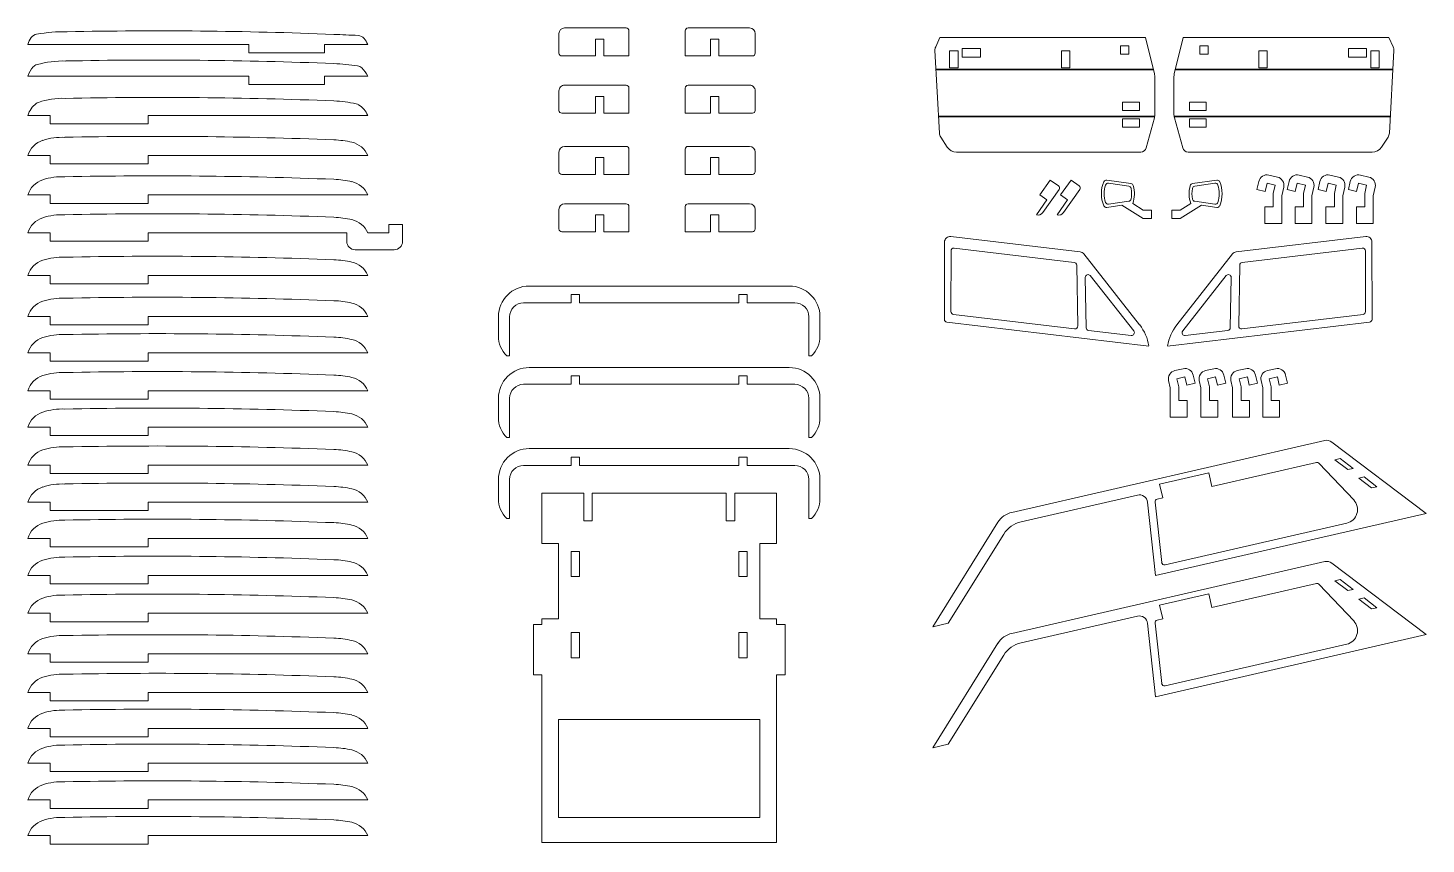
# Model space of a CAD drawing. Header units: millimetres. Extents: x 1593 to 2741, y -1858 to 567.
# Drawn here: x 2241.5 to 2741.5, y 270.4 to 562.2 of the extents above; entities that cross this region are included whole.
import ezdxf

# ---------------------------------------------------------------- set-up
doc = ezdxf.new("R2010")
doc.units = ezdxf.units.MM
doc.layers.add('CUTTING', color=5, linetype='Continuous')
doc.layers.add('ENGRAVING', color=1, linetype='Continuous')

msp = doc.modelspace()

# ---------------------------------------------------------------- linework, layer by layer
at = {"layer": 'CUTTING', "linetype": 'Continuous', "lineweight": 15}
for p, q in [((2431.38, 560.17), (2431.38, 553.17)), ((2455.38, 562.17), (2433.38, 562.17)), ((2456.38, 561.17), (2456.38, 552.17)), ((2476.54, 561.17), (2476.54, 552.17)), ((2477.54, 562.17), (2499.54, 562.17)), ((2501.54, 560.17), (2501.54, 553.17)), ((2241.47, 556.29), (2320.47, 556.29)), ((2320.47, 553.29), (2320.47, 556.29)), ((2347.47, 556.29), (2362.97, 556.29)), ((2347.47, 553.29), (2347.47, 556.29)), ((2447.38, 558.17), (2444.38, 558.17)), ((2444.38, 558.17), (2444.38, 552.17)), ((2447.38, 552.17), (2447.38, 558.17)), ((2485.54, 552.17), (2485.54, 558.17)), ((2485.54, 558.17), (2488.54, 558.17)), ((2488.54, 558.17), (2488.54, 552.17)), ((2566.09, 555.46), (2567.59, 558.79)), ((2567.59, 558.79), (2641.18, 558.79)), ((2632.18, 555.79), (2635.18, 555.79)), ((2632.18, 552.79), (2632.18, 555.79)), ((2635.18, 555.79), (2635.18, 552.79)), ((2644.34, 545.75), (2641.18, 558.79)), ((2651.43, 545.75), (2654.59, 558.79)), ((2728.18, 558.79), (2654.59, 558.79)), ((2663.59, 555.79), (2660.59, 555.79)), ((2660.59, 555.79), (2660.59, 552.79)), ((2663.59, 552.79), (2663.59, 555.79)), ((2729.68, 555.46), (2728.18, 558.79)), ((2320.47, 553.29), (2347.47, 553.29)), ((2432.38, 552.17), (2444.38, 552.17)), ((2447.38, 552.17), (2456.38, 552.17)), ((2485.54, 552.17), (2476.54, 552.17)), ((2500.54, 552.17), (2488.54, 552.17)), ((2567.42, 524.61), (2565.84, 554.07)), ((2571.09, 553.97), (2574.09, 553.97)), ((2571.09, 553.97), (2571.09, 547.97)), ((2574.09, 553.97), (2574.09, 547.97)), ((2582.09, 554.79), (2575.59, 554.79)), ((2575.59, 554.79), (2575.59, 551.79)), ((2575.59, 551.79), (2582.09, 551.79)), ((2582.09, 551.79), (2582.09, 554.79)), ((2611.09, 553.97), (2614.09, 553.97)), ((2611.09, 553.97), (2611.09, 547.97)), ((2614.09, 553.97), (2614.09, 547.97)), ((2635.18, 552.79), (2632.18, 552.79)), ((2660.59, 552.79), (2663.59, 552.79)), ((2684.68, 553.97), (2681.68, 553.97)), ((2681.68, 553.97), (2681.68, 547.97)), ((2684.68, 553.97), (2684.68, 547.97)), ((2713.68, 551.79), (2713.68, 554.79)), ((2713.68, 554.79), (2720.18, 554.79)), ((2720.18, 551.79), (2713.68, 551.79)), ((2720.18, 554.79), (2720.18, 551.79)), ((2724.68, 553.97), (2721.68, 553.97)), ((2721.68, 553.97), (2721.68, 547.97)), ((2724.68, 553.97), (2724.68, 547.97)), ((2728.36, 524.61), (2729.93, 554.07)), ((2571.09, 547.97), (2574.09, 547.97)), ((2611.09, 547.97), (2614.09, 547.97)), ((2684.68, 547.97), (2681.68, 547.97)), ((2724.68, 547.97), (2721.68, 547.97)), ((2241.47, 544.94), (2320.47, 544.94)), ((2320.47, 541.94), (2320.47, 544.94)), ((2320.47, 541.94), (2347.47, 541.94)), ((2347.47, 544.94), (2362.97, 544.94)), ((2347.47, 541.94), (2347.47, 544.94)), ((2455.38, 541.71), (2433.38, 541.71)), ((2456.38, 540.71), (2456.38, 531.71)), ((2476.54, 540.71), (2476.54, 531.71)), ((2477.54, 541.71), (2499.54, 541.71)), ((2644.48, 531.43), (2644.48, 544.56)), ((2651.29, 531.43), (2651.29, 544.56)), ((2431.38, 539.71), (2431.38, 532.71)), ((2447.38, 537.71), (2444.38, 537.71)), ((2444.38, 537.71), (2444.38, 531.71)), ((2447.38, 531.71), (2447.38, 537.71)), ((2485.54, 537.71), (2488.54, 537.71)), ((2485.54, 531.71), (2485.54, 537.71)), ((2488.54, 537.71), (2488.54, 531.71)), ((2501.54, 539.71), (2501.54, 532.71)), ((2632.93, 532.67), (2632.93, 535.67)), ((2632.93, 535.67), (2638.93, 535.67)), ((2638.93, 535.67), (2638.93, 532.67)), ((2656.84, 535.67), (2656.84, 532.67)), ((2662.84, 535.67), (2656.84, 535.67)), ((2662.84, 532.67), (2662.84, 535.67)), ((2241.47, 530.9), (2249.47, 530.9)), ((2249.47, 527.9), (2249.47, 530.9)), ((2284.47, 530.9), (2362.97, 530.9)), ((2284.47, 527.9), (2284.47, 530.9)), ((2432.38, 531.71), (2444.38, 531.71)), ((2447.38, 531.71), (2456.38, 531.71)), ((2485.54, 531.71), (2476.54, 531.71)), ((2500.54, 531.71), (2488.54, 531.71)), ((2638.93, 532.67), (2632.93, 532.67)), ((2641.35, 519.27), (2644.3, 530.09)), ((2654.42, 519.27), (2651.47, 530.09)), ((2656.84, 532.67), (2662.84, 532.67)), ((2249.47, 527.9), (2284.47, 527.9)), ((2632.93, 526.67), (2632.93, 529.67)), ((2632.93, 529.67), (2638.93, 529.67)), ((2638.93, 526.67), (2632.93, 526.67)), ((2638.93, 529.67), (2638.93, 526.67)), ((2656.84, 529.67), (2656.84, 526.67)), ((2662.84, 529.67), (2656.84, 529.67)), ((2656.84, 526.67), (2662.84, 526.67)), ((2662.84, 526.67), (2662.84, 529.67)), ((2570.24, 519.59), (2567.91, 523.11)), ((2725.53, 519.59), (2727.86, 523.11)), ((2241.47, 516.56), (2249.47, 516.56)), ((2249.47, 513.56), (2249.47, 516.56)), ((2284.47, 516.56), (2362.97, 516.56)), ((2284.47, 513.56), (2284.47, 516.56)), ((2431.38, 517.82), (2431.38, 510.82)), ((2455.38, 519.82), (2433.38, 519.82)), ((2447.38, 515.82), (2444.38, 515.82)), ((2444.38, 515.82), (2444.38, 509.82)), ((2447.38, 509.82), (2447.38, 515.82)), ((2456.38, 518.82), (2456.38, 509.82)), ((2476.54, 518.82), (2476.54, 509.82)), ((2477.54, 519.82), (2499.54, 519.82)), ((2485.54, 509.82), (2485.54, 515.82)), ((2485.54, 515.82), (2488.54, 515.82)), ((2488.54, 515.82), (2488.54, 509.82)), ((2501.54, 517.82), (2501.54, 510.82)), ((2573.57, 517.79), (2639.42, 517.79)), ((2722.2, 517.79), (2656.35, 517.79)), ((2249.47, 513.56), (2284.47, 513.56)), ((2432.38, 509.82), (2444.38, 509.82)), ((2447.38, 509.82), (2456.38, 509.82)), ((2485.54, 509.82), (2476.54, 509.82)), ((2500.54, 509.82), (2488.54, 509.82)), ((2607.09, 507.79), (2603.36, 502.47)), ((2609.96, 505.78), (2607.09, 507.79)), ((2614.5, 507.79), (2610.78, 502.47)), ((2617.37, 505.78), (2614.5, 507.79)), ((2627.29, 507.81), (2635.94, 506.51)), ((2666.58, 507.81), (2657.94, 506.51)), ((2681.66, 507.32), (2680.99, 504.39)), ((2683.91, 503.72), (2684.58, 506.65)), ((2684.58, 506.65), (2687.51, 505.98)), ((2688.3, 508.87), (2685.25, 509.57)), ((2687.51, 505.98), (2686.84, 503.05)), ((2689.84, 502.15), (2690.55, 505.28)), ((2692.46, 507.32), (2691.79, 504.39)), ((2694.71, 503.72), (2695.38, 506.65)), ((2695.38, 506.65), (2698.31, 505.98)), ((2699.1, 508.87), (2696.05, 509.57)), ((2698.31, 505.98), (2697.63, 503.05)), ((2700.63, 502.15), (2701.35, 505.28)), ((2703.49, 507.32), (2702.82, 504.39)), ((2705.74, 503.72), (2706.41, 506.65)), ((2706.41, 506.65), (2709.33, 505.98)), ((2710.13, 508.87), (2707.08, 509.57)), ((2709.33, 505.98), (2708.66, 503.05)), ((2711.66, 502.15), (2712.38, 505.28)), ((2714.38, 507.32), (2713.7, 504.39)), ((2716.63, 503.72), (2717.3, 506.65)), ((2717.3, 506.65), (2720.22, 505.98)), ((2721.02, 508.87), (2717.97, 509.57)), ((2720.22, 505.98), (2719.55, 503.05)), ((2722.55, 502.15), (2723.27, 505.28)), ((2241.47, 502.46), (2249.47, 502.46)), ((2249.47, 499.46), (2249.47, 502.46)), ((2284.47, 502.46), (2362.97, 502.46)), ((2284.47, 499.46), (2284.47, 502.46)), ((2605.82, 500.75), (2602.09, 495.42)), ((2603.36, 502.47), (2605.82, 500.75)), ((2610.2, 504.39), (2604.43, 496.15)), ((2613.23, 500.75), (2609.5, 495.42)), ((2610.78, 502.47), (2613.23, 500.75)), ((2617.62, 504.39), (2611.84, 496.15)), ((2680.99, 504.39), (2683.91, 503.72)), ((2686.84, 503.05), (2686.84, 498.22)), ((2689.84, 492.22), (2689.84, 502.15)), ((2691.79, 504.39), (2694.71, 503.72)), ((2697.63, 503.05), (2697.63, 498.22)), ((2700.63, 492.22), (2700.63, 502.15)), ((2702.82, 504.39), (2705.74, 503.72)), ((2708.66, 503.05), (2708.66, 498.22)), ((2711.66, 492.22), (2711.66, 502.15)), ((2713.7, 504.39), (2716.63, 503.72)), ((2719.55, 503.05), (2719.55, 498.22)), ((2722.55, 492.22), (2722.55, 502.15)), ((2249.47, 499.46), (2284.47, 499.46)), ((2431.38, 497.31), (2431.38, 490.31)), ((2433.38, 499.31), (2455.38, 499.31)), ((2447.38, 495.31), (2444.38, 495.31)), ((2444.38, 495.31), (2444.38, 489.31)), ((2447.38, 489.31), (2447.38, 495.31)), ((2456.38, 498.31), (2456.38, 489.31)), ((2476.54, 498.31), (2476.54, 489.31)), ((2499.54, 499.31), (2477.54, 499.31)), ((2485.54, 495.31), (2488.54, 495.31)), ((2485.54, 489.31), (2485.54, 495.31)), ((2488.54, 495.31), (2488.54, 489.31)), ((2501.54, 497.31), (2501.54, 490.31)), ((2632.68, 498.84), (2627.29, 498.03)), ((2640.32, 494.07), (2632.68, 498.84)), ((2636.55, 499.42), (2640.32, 497.07)), ((2640.32, 497.07), (2643.32, 497.07)), ((2643.32, 497.07), (2643.32, 494.07)), ((2650.56, 497.07), (2650.56, 494.07)), ((2653.56, 497.07), (2650.56, 497.07)), ((2657.32, 499.42), (2653.56, 497.07)), ((2653.56, 494.07), (2661.19, 498.84)), ((2661.19, 498.84), (2666.58, 498.03)), ((2686.84, 498.22), (2683.84, 498.22)), ((2683.84, 498.22), (2683.84, 492.22)), ((2697.63, 498.22), (2694.63, 498.22)), ((2694.63, 498.22), (2694.63, 492.22)), ((2708.66, 498.22), (2705.66, 498.22)), ((2705.66, 498.22), (2705.66, 492.22)), ((2719.55, 498.22), (2716.55, 498.22)), ((2716.55, 498.22), (2716.55, 492.22)), ((2370.47, 488.9), (2370.47, 491.9)), ((2370.47, 491.9), (2375.47, 491.9)), ((2375.47, 491.9), (2375.47, 485.9)), ((2643.32, 494.07), (2640.32, 494.07)), ((2650.56, 494.07), (2653.56, 494.07)), ((2683.84, 492.22), (2689.84, 492.22)), ((2694.63, 492.22), (2700.63, 492.22)), ((2705.66, 492.22), (2711.66, 492.22)), ((2716.55, 492.22), (2722.55, 492.22)), ((2241.47, 488.9), (2249.47, 488.9)), ((2249.47, 485.9), (2249.47, 488.9)), ((2249.47, 485.9), (2284.47, 485.9)), ((2284.47, 485.9), (2284.47, 488.9)), ((2284.47, 488.9), (2355.47, 488.9)), ((2355.47, 485.9), (2355.47, 488.9)), ((2362.97, 488.9), (2370.47, 488.9)), ((2432.38, 489.31), (2444.38, 489.31)), ((2447.38, 489.31), (2456.38, 489.31)), ((2485.54, 489.31), (2476.54, 489.31)), ((2500.54, 489.31), (2488.54, 489.31)), ((2569.26, 485.62), (2569.23, 458)), ((2571.49, 487.61), (2617.77, 482.14)), ((2719.87, 487.61), (2673.59, 482.14)), ((2722.1, 485.62), (2722.13, 458)), ((2372.47, 482.9), (2358.47, 482.9)), ((2571.56, 460.75), (2571.58, 482.45)), ((2572.69, 483.44), (2615.65, 478.36)), ((2619.11, 481.38), (2639.04, 456.01)), ((2672.25, 481.38), (2652.32, 456.01)), ((2718.67, 483.44), (2675.71, 478.36)), ((2719.8, 460.75), (2719.78, 482.45)), ((2616.53, 477.38), (2616.89, 455.64)), ((2674.83, 477.38), (2674.47, 455.64)), ((2241.47, 473.71), (2249.47, 473.71)), ((2249.47, 470.71), (2249.47, 473.71)), ((2249.47, 470.71), (2284.47, 470.71)), ((2284.47, 470.71), (2284.47, 473.71)), ((2284.47, 473.71), (2362.97, 473.71)), ((2619.9, 455.02), (2619.6, 473)), ((2621.39, 473.63), (2636.93, 453.85)), ((2669.97, 473.63), (2654.43, 453.85)), ((2671.46, 455.02), (2671.76, 473)), ((2513.72, 469.92), (2420.72, 469.92)), ((2435.72, 466.92), (2435.72, 463.92)), ((2438.72, 466.92), (2435.72, 466.92)), ((2438.72, 463.92), (2438.72, 466.92)), ((2495.72, 466.92), (2495.72, 463.92)), ((2498.72, 466.92), (2495.72, 466.92)), ((2498.72, 463.92), (2498.72, 466.92)), ((2418.72, 463.92), (2435.72, 463.92)), ((2438.72, 463.92), (2495.72, 463.92)), ((2498.72, 463.92), (2515.72, 463.92)), ((2241.47, 459.06), (2249.47, 459.06)), ((2249.47, 456.06), (2249.47, 459.06)), ((2249.47, 456.06), (2284.47, 456.06)), ((2284.47, 456.06), (2284.47, 459.06)), ((2284.47, 459.06), (2362.97, 459.06)), ((2409.72, 458.92), (2409.72, 452.06)), ((2413.72, 444.92), (2413.72, 458.92)), ((2520.72, 444.92), (2520.72, 458.92)), ((2524.72, 458.92), (2524.72, 452.06)), ((2570.12, 457.01), (2642.32, 448.47)), ((2615.77, 454.63), (2572.44, 459.76)), ((2721.24, 457.01), (2649.04, 448.47)), ((2675.59, 454.63), (2718.92, 459.76)), ((2636.02, 452.24), (2620.78, 454.04)), ((2655.34, 452.24), (2670.58, 454.04)), ((2241.47, 446.04), (2249.47, 446.04)), ((2249.47, 443.04), (2249.47, 446.04)), ((2284.47, 446.04), (2362.97, 446.04)), ((2284.47, 443.04), (2284.47, 446.04)), ((2249.47, 443.04), (2284.47, 443.04)), ((2412.72, 444.92), (2413.72, 444.92)), ((2513.72, 440.77), (2420.72, 440.77)), ((2521.72, 444.92), (2520.72, 444.92)), ((2651.66, 439.68), (2654.58, 440.35)), ((2662.62, 439.68), (2665.54, 440.35)), ((2673.95, 439.68), (2676.88, 440.35)), ((2684.7, 439.68), (2687.62, 440.35)), ((2438.72, 437.77), (2435.72, 437.77)), ((2435.72, 437.77), (2435.72, 434.77)), ((2438.72, 434.77), (2438.72, 437.77)), ((2498.72, 437.77), (2495.72, 437.77)), ((2495.72, 437.77), (2495.72, 434.77)), ((2498.72, 434.77), (2498.72, 437.77)), ((2650, 433.49), (2649.4, 436.09)), ((2655.25, 437.43), (2652.33, 436.76)), ((2652.33, 436.76), (2653, 433.83)), ((2655.92, 434.5), (2655.25, 437.43)), ((2658.85, 435.18), (2655.92, 434.5)), ((2658.18, 438.1), (2658.85, 435.18)), ((2660.96, 433.49), (2660.37, 436.09)), ((2666.21, 437.43), (2663.29, 436.76)), ((2663.29, 436.76), (2663.96, 433.83)), ((2666.88, 434.5), (2666.21, 437.43)), ((2669.81, 435.18), (2666.88, 434.5)), ((2669.14, 438.1), (2669.81, 435.18)), ((2672.29, 433.49), (2671.7, 436.09)), ((2677.55, 437.43), (2674.62, 436.76)), ((2674.62, 436.76), (2675.29, 433.83)), ((2678.22, 434.5), (2677.55, 437.43)), ((2681.14, 435.18), (2678.22, 434.5)), ((2680.47, 438.1), (2681.14, 435.18)), ((2683.04, 433.49), (2682.45, 436.09)), ((2688.3, 437.43), (2685.37, 436.76)), ((2685.37, 436.76), (2686.04, 433.83)), ((2688.97, 434.5), (2688.3, 437.43)), ((2691.89, 435.18), (2688.97, 434.5)), ((2691.22, 438.1), (2691.89, 435.18)), ((2241.47, 432.48), (2249.47, 432.48)), ((2249.47, 429.48), (2249.47, 432.48)), ((2284.47, 429.48), (2284.47, 432.48)), ((2284.47, 432.48), (2362.97, 432.48)), ((2418.72, 434.77), (2435.72, 434.77)), ((2438.72, 434.77), (2495.72, 434.77)), ((2498.72, 434.77), (2515.72, 434.77)), ((2650, 423), (2650, 433.49)), ((2653, 433.83), (2653, 429)), ((2660.96, 423), (2660.96, 433.49)), ((2663.96, 433.83), (2663.96, 429)), ((2672.29, 423), (2672.29, 433.49)), ((2675.29, 433.83), (2675.29, 429)), ((2683.04, 423), (2683.04, 433.49)), ((2686.04, 433.83), (2686.04, 429)), ((2249.47, 429.48), (2284.47, 429.48)), ((2409.72, 429.77), (2409.72, 422.92)), ((2413.72, 415.77), (2413.72, 429.77)), ((2520.72, 415.77), (2520.72, 429.77)), ((2524.72, 429.77), (2524.72, 422.92)), ((2653, 429), (2656, 429)), ((2656, 429), (2656, 423)), ((2663.96, 429), (2666.96, 429)), ((2666.96, 429), (2666.96, 423)), ((2675.29, 429), (2678.29, 429)), ((2678.29, 429), (2678.29, 423)), ((2686.04, 429), (2689.04, 429)), ((2689.04, 429), (2689.04, 423)), ((2656, 423), (2650, 423)), ((2666.96, 423), (2660.96, 423)), ((2678.29, 423), (2672.29, 423)), ((2689.04, 423), (2683.04, 423)), ((2241.47, 419.42), (2249.47, 419.42)), ((2249.47, 416.42), (2249.47, 419.42)), ((2249.47, 416.42), (2284.47, 416.42)), ((2284.47, 419.42), (2362.97, 419.42)), ((2284.47, 416.42), (2284.47, 419.42)), ((2412.72, 415.77), (2413.72, 415.77)), ((2521.72, 415.77), (2520.72, 415.77)), ((2513.72, 411.78), (2420.72, 411.78)), ((2705.29, 414.68), (2593.34, 389)), ((2707.78, 414.14), (2741.45, 388.55)), ((2241.47, 405.86), (2249.47, 405.86)), ((2249.47, 402.86), (2249.47, 405.86)), ((2284.47, 405.86), (2362.97, 405.86)), ((2284.47, 402.86), (2284.47, 405.86)), ((2418.72, 405.78), (2435.72, 405.78)), ((2438.72, 408.78), (2435.72, 408.78)), ((2435.72, 408.78), (2435.72, 405.78)), ((2438.72, 405.78), (2438.72, 408.78)), ((2438.72, 405.78), (2495.72, 405.78)), ((2498.72, 408.78), (2495.72, 408.78)), ((2495.72, 408.78), (2495.72, 405.78)), ((2498.72, 405.78), (2498.72, 408.78)), ((2498.72, 405.78), (2515.72, 405.78)), ((2702.27, 406.8), (2664.85, 398.22)), ((2715.59, 393.43), (2703.22, 406.52)), ((2249.47, 402.86), (2284.47, 402.86)), ((2409.72, 400.78), (2409.72, 393.93)), ((2413.72, 386.78), (2413.72, 400.78)), ((2520.72, 386.78), (2520.72, 400.78)), ((2524.72, 400.78), (2524.72, 393.93)), ((2663.73, 403.1), (2646.19, 399.07)), ((2664.85, 398.22), (2663.73, 403.1)), ((2425.22, 395.91), (2425.22, 377.91)), ((2440.22, 395.91), (2425.22, 395.91)), ((2440.22, 385.91), (2440.22, 395.91)), ((2443.22, 385.91), (2443.22, 395.91)), ((2491.22, 395.91), (2443.22, 395.91)), ((2491.22, 385.91), (2491.22, 395.91)), ((2494.22, 385.91), (2494.22, 395.91)), ((2494.22, 395.91), (2509.22, 395.91)), ((2509.22, 395.91), (2509.22, 377.91)), ((2638.22, 395.19), (2596.66, 385.66)), ((2646.19, 399.07), (2647.31, 394.2)), ((2241.47, 392.63), (2249.47, 392.63)), ((2249.47, 389.63), (2249.47, 392.63)), ((2284.47, 392.63), (2362.97, 392.63)), ((2284.47, 389.63), (2284.47, 392.63)), ((2644.73, 366.37), (2641.87, 392.59)), ((2644.56, 392.66), (2646.91, 371.09)), ((2647.31, 394.2), (2645.33, 393.74)), ((2249.47, 389.63), (2284.47, 389.63)), ((2412.72, 386.78), (2413.72, 386.78)), ((2443.22, 385.91), (2440.22, 385.91)), ((2491.22, 385.91), (2494.22, 385.91)), ((2521.72, 386.78), (2520.72, 386.78)), ((2565.02, 348.09), (2588.34, 385.44)), ((2741.45, 388.55), (2644.73, 366.37)), ((2648.13, 370.22), (2713.08, 385.12)), ((2590.42, 381.21), (2570.53, 349.35)), ((2241.47, 379.7), (2249.47, 379.7)), ((2249.47, 376.7), (2249.47, 379.7)), ((2249.47, 376.7), (2284.47, 376.7)), ((2284.47, 379.7), (2362.97, 379.7)), ((2284.47, 376.7), (2284.47, 379.7)), ((2431.22, 377.91), (2425.22, 377.91)), ((2431.22, 377.91), (2431.22, 350.91)), ((2435.72, 375.01), (2438.72, 375.01)), ((2435.72, 366.01), (2435.72, 375.01)), ((2438.72, 366.01), (2438.72, 375.01)), ((2498.72, 375.01), (2495.72, 375.01)), ((2495.72, 366.01), (2495.72, 375.01)), ((2498.72, 366.01), (2498.72, 375.01)), ((2503.22, 377.91), (2509.22, 377.91)), ((2503.22, 377.91), (2503.22, 350.91)), ((2705.29, 371.41), (2593.34, 345.73)), ((2707.78, 370.87), (2741.45, 345.28)), ((2241.47, 366.46), (2249.47, 366.46)), ((2249.47, 363.46), (2249.47, 366.46)), ((2284.47, 363.46), (2284.47, 366.46)), ((2284.47, 366.46), (2362.97, 366.46)), ((2435.72, 366.01), (2438.72, 366.01)), ((2498.72, 366.01), (2495.72, 366.01)), ((2284.47, 363.46), (2249.47, 363.46)), ((2702.27, 363.53), (2664.85, 354.95)), ((2715.59, 350.16), (2703.22, 363.24)), ((2663.73, 359.82), (2646.19, 355.8)), ((2646.19, 355.8), (2647.31, 350.93)), ((2664.85, 354.95), (2663.73, 359.82)), ((2241.47, 352.91), (2249.47, 352.91)), ((2249.47, 349.91), (2249.47, 352.91)), ((2284.47, 352.91), (2362.97, 352.91)), ((2284.47, 349.91), (2284.47, 352.91)), ((2431.22, 350.91), (2425.22, 350.91)), ((2425.22, 350.91), (2425.22, 348.91)), ((2503.22, 350.91), (2509.22, 350.91)), ((2509.22, 350.91), (2509.22, 348.91)), ((2638.22, 351.92), (2596.66, 342.39)), ((2647.31, 350.93), (2645.33, 350.47)), ((2284.47, 349.91), (2249.47, 349.91)), ((2422.22, 348.91), (2422.22, 330.91)), ((2422.22, 348.91), (2425.22, 348.91)), ((2435.72, 346.01), (2438.72, 346.01)), ((2435.72, 337.01), (2435.72, 346.01)), ((2438.72, 337.01), (2438.72, 346.01)), ((2498.72, 346.01), (2495.72, 346.01)), ((2495.72, 337.01), (2495.72, 346.01)), ((2498.72, 337.01), (2498.72, 346.01)), ((2512.22, 348.91), (2509.22, 348.91)), ((2512.22, 348.91), (2512.22, 330.91)), ((2570.53, 349.35), (2565.02, 348.09)), ((2644.73, 323.1), (2641.87, 349.32)), ((2644.56, 349.39), (2646.91, 327.82)), ((2741.45, 345.28), (2644.73, 323.1)), ((2565.02, 304.82), (2588.34, 342.17)), ((2648.13, 326.95), (2713.08, 341.85)), ((2241.47, 338.41), (2249.47, 338.41)), ((2249.47, 335.41), (2249.47, 338.41)), ((2284.47, 335.41), (2249.47, 335.41)), ((2284.47, 338.41), (2362.97, 338.41)), ((2284.47, 335.41), (2284.47, 338.41)), ((2435.72, 337.01), (2438.72, 337.01)), ((2498.72, 337.01), (2495.72, 337.01)), ((2590.42, 337.94), (2570.53, 306.08)), ((2422.22, 330.91), (2425.22, 330.91)), ((2425.22, 330.91), (2425.22, 270.91)), ((2512.22, 330.91), (2509.22, 330.91)), ((2509.22, 330.91), (2509.22, 270.91)), ((2241.47, 324.6), (2249.47, 324.6)), ((2249.47, 321.6), (2249.47, 324.6)), ((2284.47, 321.6), (2249.47, 321.6)), ((2284.47, 324.6), (2362.97, 324.6)), ((2284.47, 321.6), (2284.47, 324.6)), ((2241.47, 311.78), (2249.47, 311.78)), ((2249.47, 308.78), (2249.47, 311.78)), ((2284.47, 311.78), (2362.97, 311.78)), ((2284.47, 308.78), (2284.47, 311.78)), ((2431.22, 314.91), (2503.22, 314.91)), ((2431.22, 279.91), (2431.22, 314.91)), ((2503.22, 279.91), (2503.22, 314.91)), ((2284.47, 308.78), (2249.47, 308.78)), ((2570.53, 306.08), (2565.02, 304.82)), ((2241.47, 299.29), (2249.47, 299.29)), ((2249.47, 296.29), (2249.47, 299.29)), ((2284.47, 296.29), (2249.47, 296.29)), ((2284.47, 299.29), (2362.97, 299.29)), ((2284.47, 296.29), (2284.47, 299.29)), ((2241.47, 286.16), (2249.47, 286.16)), ((2249.47, 283.16), (2249.47, 286.16)), ((2284.47, 283.16), (2284.47, 286.16)), ((2284.47, 286.16), (2362.97, 286.16)), ((2284.47, 283.16), (2249.47, 283.16)), ((2431.22, 279.91), (2503.22, 279.91)), ((2241.47, 273.42), (2249.47, 273.42)), ((2249.47, 270.42), (2249.47, 273.42)), ((2284.47, 270.42), (2249.47, 270.42)), ((2284.47, 273.42), (2362.97, 273.42)), ((2284.47, 270.42), (2284.47, 273.42)), ((2425.22, 270.91), (2509.22, 270.91))]:
    msp.add_line(p, q, dxfattribs=at)
for centre, radius, start, end in [((2254.5, 504.21), 56.62, 88.9926, 100.1038), ((2287.65, -1040.87), 1602.01, 87.74042, 91.15031), ((2433.38, 560.17), 2, 90, 179.9998), ((2455.38, 561.17), 1, 0, 90), ((2477.54, 561.17), 1, 90, 179.9996), ((2499.54, 560.17), 2, 0.0005, 90), ((2249.17, 554.11), 8, 144.6659, 164.1485), ((2245.09, 557), 3, 100.1038, 144.6659), ((2327.77, -24.18), 584.53, 86.88396, 87.74042), ((2359.38, 556.49), 3, 40.4254, 86.884), ((2355.57, 553.25), 8, 22.3415, 40.4254), ((2568.83, 554.23), 3, 155.9089, 183.0671), ((2726.94, 554.23), 3, 356.9329, 24.0911), ((2254.02, 516.36), 34.01, 88.3638, 105.8829), ((2287.65, -1052.21), 1602.91, 87.74042, 91.16747), ((2432.38, 553.17), 1, 180.0006, 270), ((2500.54, 553.17), 1, 269.9999, 359.9999), ((2249.17, 542.76), 8, 136.6149, 164.1485), ((2245.53, 546.19), 3, 105.8829, 136.6149), ((2347.99, 476.84), 72.67, 80.9981, 87.7404), ((2358.89, 545.65), 3, 48.5094, 80.9981), ((2355.57, 541.9), 8, 22.3415, 48.5094), ((2639.4, 544.56), 5.08, 0, 13.604), ((2656.37, 544.56), 5.08, 166.396, 180), ((2433.38, 539.71), 2, 90, 180.0001), ((2455.38, 540.71), 1, 0.001, 90), ((2477.54, 540.71), 1, 90, 180.0003), ((2499.54, 539.71), 2, 359.9992, 90), ((2249.17, 528.71), 8, 126.2479, 164.1485), ((2246.21, 532.74), 3, 109.082, 126.2479), ((2253.85, 510.65), 26.38, 87.9831, 109.082), ((2287.65, -1066.26), 1603.61, 87.74042, 91.1745), ((2349.15, 492.37), 43.77, 77.2116, 87.7404), ((2358.18, 532.12), 3, 58.6299, 77.2116), ((2355.57, 527.85), 8, 22.3415, 58.6299), ((2432.38, 532.71), 1, 179.9999, 270), ((2500.54, 532.71), 1, 270, 0), ((2639.4, 531.43), 5.08, 344.7443, 0), ((2656.37, 531.43), 5.08, 180, 195.2557), ((2249.17, 514.38), 8, 107.6433, 164.1485), ((2253.78, 499.87), 23.22, 87.7732, 107.6433), ((2287.65, -1080.59), 1604.01, 87.74042, 91.17769), ((2349.48, 486.3), 35.9, 77.3805, 87.7404), ((2355.57, 513.52), 8, 22.3415, 77.3805), ((2570.41, 524.77), 3, 183.0671, 213.4543), ((2725.36, 524.77), 3, 326.5457, 356.9329), ((2433.38, 517.82), 2, 90, 179.9996), ((2455.38, 518.82), 1, 0, 90), ((2477.54, 518.82), 1, 90, 180), ((2499.54, 517.82), 2, 0, 90), ((2573.57, 521.79), 4, 213.4543, 270), ((2639.42, 519.79), 2, 270, 344.7443), ((2656.35, 519.79), 2, 195.2557, 270), ((2722.2, 521.79), 4, 270, 326.5457), ((2432.38, 510.82), 1, 180.0009, 270), ((2500.54, 510.82), 1, 269.9999, 0.0002), ((2249.17, 500.27), 8, 107.6433, 164.1485), ((2253.78, 485.77), 23.22, 87.7732, 107.6433), ((2287.65, -1094.7), 1604.01, 87.74042, 91.17769), ((2349.48, 472.19), 35.9, 77.3805, 87.7404), ((2355.57, 499.42), 8, 22.3415, 77.3805), ((2609.39, 504.96), 1, 325, 55), ((2616.8, 504.96), 1, 325, 55), ((2636.37, 502.92), 11.02, 157.0844, 202.9156), ((2627.15, 506.82), 1, 81.4692, 157.0844), ((2635.79, 505.52), 1, 15.8901, 81.4692), ((2626.65, 502.92), 10.51, 340.5448, 15.8901), ((2667.23, 502.92), 10.51, 164.1099, 199.4552), ((2658.09, 505.52), 1, 98.5308, 164.1099), ((2666.73, 506.82), 1, 22.9156, 98.5308), ((2657.51, 502.92), 11.02, 337.0844, 22.9156), ((2684.58, 506.65), 3, 77.0822, 167.0822), ((2687.63, 505.95), 3, 347.0822, 77.0822), ((2695.38, 506.65), 3, 77.0822, 167.0822), ((2698.43, 505.95), 3, 347.0822, 77.0822), ((2706.41, 506.65), 3, 77.0822, 167.0822), ((2709.46, 505.95), 3, 347.0822, 77.0822), ((2717.3, 506.65), 3, 77.0822, 167.0822), ((2720.35, 505.95), 3, 347.0822, 77.0822), ((2253.78, 472.2), 23.22, 87.7732, 107.6433), ((2287.65, -1108.26), 1604.01, 87.74042, 91.17769), ((2433.38, 497.31), 2, 90, 180), ((2455.38, 498.31), 1, 0, 90), ((2477.54, 498.31), 1, 90, 180.0011), ((2499.54, 497.31), 2, 0, 90), ((2602.79, 497.29), 2, 249.4775, 325), ((2610.21, 497.29), 2, 249.4775, 325), ((2627.15, 499.02), 1, 202.9156, 278.5308), ((2666.73, 499.02), 1, 261.4692, 337.0844), ((2249.17, 486.71), 8, 107.6433, 164.1485), ((2349.48, 458.63), 35.9, 77.3805, 87.7404), ((2355.57, 485.85), 8, 22.3415, 77.3805), ((2432.38, 490.31), 1, 179.999, 270), ((2500.54, 490.31), 1, 270, 0), ((2358.47, 485.9), 3, 180, 270), ((2372.47, 485.9), 3, 270, 0), ((2571.26, 485.62), 2, 83.2546, 179.9499), ((2720.1, 485.62), 2, 0.0501, 96.7454), ((2253.78, 457.01), 23.22, 87.7732, 107.6433), ((2287.65, -1123.45), 1604.01, 87.74042, 91.17769), ((2572.58, 482.45), 1, 83.2546, 179.9499), ((2617.54, 480.15), 2, 38.1481, 83.2546), ((2673.82, 480.15), 2, 96.7454, 141.8519), ((2718.78, 482.45), 1, 0.0501, 96.7454), ((2249.17, 471.52), 8, 107.6433, 164.1485), ((2349.48, 443.44), 35.9, 77.3805, 87.7404), ((2355.57, 470.66), 8, 22.3415, 77.3805), ((2615.53, 477.37), 1, 0.945, 83.2546), ((2675.83, 477.37), 1, 96.7454, 179.055), ((2620.6, 473.01), 1, 38.1481, 180.945), ((2670.76, 473.01), 1, 359.055, 141.8519), ((2253.78, 442.37), 23.22, 87.7732, 107.6433), ((2287.65, -1138.1), 1604.01, 87.74042, 91.17769), ((2420.72, 458.92), 11, 90, 180), ((2513.72, 458.92), 11, 0.0001, 90), ((2249.17, 456.87), 8, 107.6433, 164.1485), ((2349.48, 428.79), 35.9, 77.3805, 87.7404), ((2355.57, 456.02), 8, 22.3415, 77.3805), ((2418.72, 458.92), 5, 90, 180.0001), ((2515.72, 458.92), 5, 0, 90), ((2572.56, 460.75), 1, 179.9499, 263.2546), ((2718.8, 460.75), 1, 276.7454, 0.0501), ((2570.23, 458), 1, 179.9499, 263.2546), ((2615.89, 455.62), 1, 263.2546, 0.945), ((2620.9, 455.03), 1, 180.945, 263.2546), ((2626.29, 445.99), 16.22, 8.8082, 38.1481), ((2665.07, 445.99), 16.22, 141.8519, 171.1918), ((2670.46, 455.03), 1, 276.7454, 359.055), ((2675.47, 455.62), 1, 179.055, 276.7454), ((2721.13, 458), 1, 276.7454, 0.0501), ((2249.17, 443.85), 8, 107.6433, 164.1485), ((2253.78, 429.35), 23.22, 87.7732, 107.6433), ((2287.65, -1151.12), 1604.01, 87.74042, 91.17769), ((2349.48, 415.77), 35.9, 77.3805, 87.7404), ((2355.57, 443), 8, 22.3415, 77.3805), ((2419.72, 452.06), 10, 180, 225.573), ((2514.72, 452.06), 10, 314.427, 0), ((2636.14, 453.23), 1, 263.2546, 38.1481), ((2655.22, 453.23), 1, 141.8519, 276.7454), ((2420.72, 429.77), 11, 90, 180.0001), ((2513.72, 429.77), 11, 0, 90), ((2655.25, 437.43), 3, 12.9178, 102.9178), ((2666.21, 437.43), 3, 12.9178, 102.9178), ((2677.55, 437.43), 3, 12.9178, 102.9178), ((2688.3, 437.43), 3, 12.9178, 102.9178), ((2249.17, 430.29), 8, 107.6433, 164.1485), ((2253.78, 415.78), 23.22, 87.7732, 107.6433), ((2287.65, -1164.68), 1604.01, 87.74042, 91.17769), ((2349.48, 402.21), 35.9, 77.3805, 87.7404), ((2355.57, 429.43), 8, 22.3415, 77.3805), ((2652.33, 436.76), 3, 102.9178, 192.9178), ((2663.29, 436.76), 3, 102.9178, 192.9178), ((2674.62, 436.76), 3, 102.9178, 192.9178), ((2685.37, 436.76), 3, 102.9178, 192.9178), ((2418.72, 429.77), 5, 90, 179.9997), ((2515.72, 429.77), 5, 359.9998, 90), ((2253.78, 402.73), 23.22, 87.7732, 107.6433), ((2287.65, -1177.74), 1604.01, 87.74042, 91.17769), ((2349.48, 389.15), 35.9, 77.3805, 87.7404), ((2249.17, 417.23), 8, 107.6433, 164.1485), ((2355.57, 416.38), 8, 22.3415, 77.3805), ((2419.72, 422.92), 10, 179.9999, 225.573), ((2514.72, 422.92), 10, 314.427, 0), ((2249.17, 403.68), 8, 107.6433, 164.1485), ((2253.78, 389.17), 23.22, 87.7732, 107.6433), ((2287.65, -1191.29), 1604.01, 87.74042, 91.17769), ((2349.48, 375.6), 35.9, 77.3805, 87.7404), ((2355.57, 402.82), 8, 22.3415, 77.3805), ((2420.72, 400.78), 11, 90, 180.0001), ((2513.72, 400.78), 11, 0, 90), ((2705.96, 411.75), 3, 52.7695, 102.9178), ((2418.72, 400.78), 5, 90, 179.9997), ((2515.72, 400.78), 5, 359.9998, 90), ((2702.49, 405.83), 1, 43.3958, 102.9178), ((2249.17, 390.44), 8, 107.6433, 164.1485), ((2253.78, 375.93), 23.22, 87.7732, 107.6433), ((2287.65, -1204.53), 1604.01, 87.74042, 91.17769), ((2349.48, 362.36), 35.9, 77.3805, 87.7404), ((2355.57, 389.59), 8, 22.3415, 77.3805), ((2638.89, 392.27), 3, 6.2225, 102.9178), ((2419.72, 393.93), 10, 179.9999, 225.573), ((2514.72, 393.93), 10, 314.427, 359.9999), ((2645.55, 392.77), 1, 102.9178, 186.2225), ((2711.96, 390), 5, 282.9178, 43.3958), ((2249.17, 377.52), 8, 107.6433, 164.1485), ((2253.78, 363.01), 23.22, 87.7732, 107.6433), ((2287.65, -1217.45), 1604.01, 87.74042, 91.17769), ((2349.48, 349.44), 35.9, 77.3805, 87.7404), ((2595.13, 381.2), 8, 102.9178, 148.0243), ((2598.9, 375.91), 10, 102.9178, 148.0243), ((2355.57, 376.66), 8, 22.3415, 77.3805), ((2249.17, 364.28), 8, 107.6433, 164.1485), ((2253.78, 349.77), 23.22, 87.7732, 107.6433), ((2287.65, -1230.69), 1604.01, 87.74042, 91.17769), ((2349.48, 336.2), 35.9, 77.3805, 87.7404), ((2355.57, 363.42), 8, 22.3415, 77.3805), ((2647.9, 371.2), 1, 186.2225, 282.9178), ((2705.96, 368.48), 3, 52.7695, 102.9178), ((2702.49, 362.56), 1, 43.3958, 102.9178), ((2249.17, 350.72), 8, 107.6433, 164.1485), ((2253.78, 336.22), 23.22, 87.7732, 107.6433), ((2287.65, -1244.25), 1604.01, 87.74042, 91.17769), ((2349.48, 322.65), 35.9, 77.3805, 87.7404), ((2355.57, 349.87), 8, 22.3415, 77.3805), ((2638.89, 348.99), 3, 6.2225, 102.9178), ((2645.55, 349.5), 1, 102.9178, 186.2225), ((2711.96, 346.72), 5, 282.9178, 43.3958), ((2287.65, -1258.75), 1604.01, 87.74042, 91.17769), ((2595.13, 337.93), 8, 102.9178, 148.0243), ((2249.17, 336.23), 8, 107.6433, 164.1485), ((2253.78, 321.72), 23.22, 87.7732, 107.6433), ((2349.48, 308.15), 35.9, 77.3805, 87.7404), ((2355.57, 335.37), 8, 22.3415, 77.3805), ((2598.9, 332.64), 10, 102.9178, 148.0243), ((2249.17, 322.41), 8, 107.6433, 164.1485), ((2253.78, 307.9), 23.22, 87.7732, 107.6433), ((2287.65, -1272.56), 1604.01, 87.74042, 91.17769), ((2349.48, 294.33), 35.9, 77.3805, 87.7404), ((2355.57, 321.56), 8, 22.3415, 77.3805), ((2647.9, 327.93), 1, 186.2225, 282.9178), ((2249.17, 309.6), 8, 107.6433, 164.1485), ((2253.78, 295.09), 23.22, 87.7732, 107.6433), ((2287.65, -1285.37), 1604.01, 87.74042, 91.17769), ((2349.48, 281.52), 35.9, 77.3805, 87.7404), ((2355.57, 308.74), 8, 22.3415, 77.3805), ((2253.78, 282.6), 23.22, 87.7732, 107.6433), ((2287.65, -1297.86), 1604.01, 87.74042, 91.17769), ((2249.17, 297.11), 8, 107.6433, 164.1485), ((2349.48, 269.03), 35.9, 77.3805, 87.7404), ((2355.57, 296.25), 8, 22.3415, 77.3805), ((2249.17, 283.97), 8, 107.6433, 164.1485), ((2253.78, 269.47), 23.22, 87.7732, 107.6433), ((2287.65, -1311), 1604.01, 87.74042, 91.17769), ((2349.48, 255.9), 35.9, 77.3805, 87.7404), ((2355.57, 283.12), 8, 22.3415, 77.3805), ((2287.65, -1323.74), 1604.01, 87.74042, 91.17769), ((2249.17, 271.23), 8, 107.6433, 164.1485), ((2253.78, 256.72), 23.22, 87.7732, 107.6433), ((2349.48, 243.15), 35.9, 77.3805, 87.7404), ((2355.57, 270.38), 8, 22.3415, 77.3805)]:
    msp.add_arc(centre, radius, start, end, dxfattribs=at)
at = {"layer": 'ENGRAVING', "linetype": 'Continuous', "lineweight": 15}
for p, q in [((2566.19, 547.5), (2643.91, 547.5)), ((2643.99, 547.2), (2566.2, 547.2)), ((2651.78, 547.2), (2729.57, 547.2)), ((2729.58, 547.5), (2651.86, 547.5)), ((2567.09, 530.67), (2644.42, 530.67)), ((2644.37, 530.37), (2567.11, 530.37)), ((2728.68, 530.67), (2651.35, 530.67)), ((2651.4, 530.37), (2728.66, 530.37)), ((2635.13, 505.62), (2627.95, 506.7)), ((2658.75, 505.62), (2665.93, 506.7)), ((2627.95, 499.14), (2635.13, 500.21)), ((2665.93, 499.14), (2658.75, 500.21)), ((2710.79, 408.21), (2708.89, 407.78)), ((2708.89, 407.78), (2713.46, 404.27)), ((2715.35, 404.7), (2710.79, 408.21)), ((2713.46, 404.27), (2715.35, 404.7)), ((2719.27, 401.7), (2717.37, 401.26)), ((2717.37, 401.26), (2721.94, 397.75)), ((2723.83, 398.18), (2719.27, 401.7)), ((2721.94, 397.75), (2723.83, 398.18)), ((2710.79, 364.94), (2708.89, 364.51)), ((2708.89, 364.51), (2713.46, 361)), ((2715.35, 361.43), (2710.79, 364.94)), ((2713.46, 361), (2715.35, 361.43)), ((2719.27, 358.42), (2717.37, 357.99)), ((2717.37, 357.99), (2721.94, 354.48)), ((2723.83, 354.91), (2719.27, 358.42)), ((2721.94, 354.48), (2723.83, 354.91))]:
    msp.add_line(p, q, dxfattribs=at)
for centre, radius, start, end in [((2636.37, 502.92), 10.02, 161.9673, 198.0327), ((2627.8, 505.71), 1, 81.4692, 161.9673), ((2634.98, 504.63), 1, 11.6202, 81.4692), ((2658.9, 504.63), 1, 98.5308, 168.3798), ((2666.08, 505.71), 1, 18.0327, 98.5308), ((2657.51, 502.92), 10.02, 341.9673, 18.0327), ((2634.98, 501.2), 1, 278.5308, 348.3798), ((2626.65, 502.92), 9.51, 348.3798, 11.6202), ((2667.23, 502.92), 9.51, 168.3798, 191.6202), ((2658.9, 501.2), 1, 191.6202, 261.4692), ((2627.8, 500.13), 1, 198.0327, 278.5308), ((2666.08, 500.13), 1, 261.4692, 341.9673)]:
    msp.add_arc(centre, radius, start, end, dxfattribs=at)

doc.saveas('drawing.dxf')
